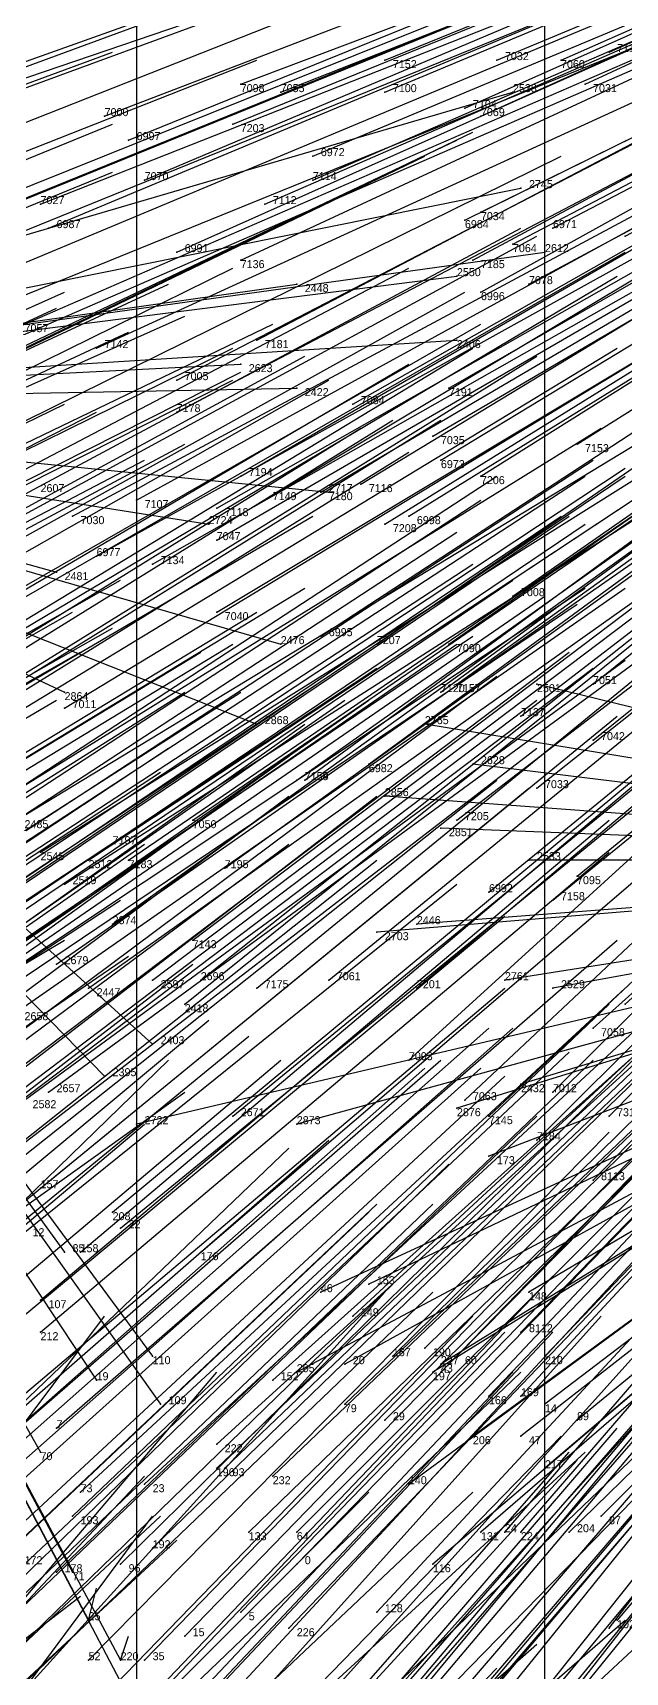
# Model space of a CAD drawing. Extents: x -0.5 to 0.59, y -0.5 to 0.59.
# Drawn here: x -0.319 to -0.245, y -0.3135 to -0.1086 of the extents above; entities that cross this region are included whole.
import ezdxf

# ---------------------------------------------------------------- set-up
doc = ezdxf.new("R2010")
doc.units = 0
for name, color, linetype in [('Clients', 3, 'CONTINUOUS'), ('Facilities', 3, 'CONTINUOUS'), ('Facilities_lines', 3, 'CONTINUOUS'), ('Min_max_boxes', 1, 'CONTINUOUS'), ('Normals', 1, 'CONTINUOUS'), ('Source_points', 5, 'CONTINUOUS'), ('Text', 3, 'CONTINUOUS')]:
    doc.layers.add(name, color=color, linetype=linetype)

msp = doc.modelspace()

# ---------------------------------------------------------------- linework, layer by layer
at = {"layer": 'Clients', "color": 5}
for p in [(-0.259, -0.116, -1.25), (-0.258, -0.128, -1.25), (-0.255, -0.136, -1.25), (-0.266, -0.139, -1.25), (-0.286, -0.14, -1.25), (-0.266, -0.147, -1.25), (-0.293, -0.15, -1.25), (-0.286, -0.153, -1.25), (-0.282, -0.166, -1.25), (-0.297, -0.17, -1.25), (-0.316, -0.176, -1.25), (-0.288, -0.185, -1.25), (-0.256, -0.19, -1.25), (-0.315, -0.191, -1.25), (-0.291, -0.195, -1.25), (-0.27, -0.195, -1.25), (-0.264, -0.2, -1.25), (-0.275, -0.204, -1.25), (-0.268, -0.208, -1.25), (-0.257, -0.212, -1.25), (-0.276, -0.221, -1.25), (-0.271, -0.22, -1.25), (-0.26, -0.227, -1.25), (-0.254, -0.228, -1.25), (-0.304, -0.235, -1.25), (-0.31, -0.239, -1.25), (-0.258, -0.24, -1.25), (-0.266, -0.243, -1.25), (-0.306, -0.245, -1.25), (-0.286, -0.245, -1.25), (-0.262, -0.249, -1.25), (-0.315, -0.261, -1.25), (-0.283, -0.266, -1.25), (-0.277, -0.265, -1.25), (-0.257, -0.266, -1.25), (-0.304, -0.274, -1.25), (-0.286, -0.276, -1.25), (-0.28, -0.275, -1.25), (-0.269, -0.276, -1.25), (-0.268, -0.275, -1.25), (-0.311, -0.277, -1.25), (-0.303, -0.28, -1.25), (-0.255, -0.28, -1.25), (-0.251, -0.282, -1.25), (-0.264, -0.284, -1.25), (-0.258, -0.284, -1.25), (-0.318, -0.286, -1.25), (-0.255, -0.288, -1.25), (-0.272, -0.29, -1.25), (-0.248, -0.294, -1.25), (-0.263, -0.296, -1.25), (-0.252, -0.296, -1.25), (-0.314, -0.301, -1.25), (-0.269, -0.3, -1.25), (-0.312, -0.307, -1.25), (-0.246, -0.307, -1.25), (-0.308, -0.312, -1.25)]:
    msp.add_point(p, dxfattribs=at)
at = {"layer": 'Facilities', "color": 3}
for p in [(-0.275, -0.112, -0.742), (-0.261, -0.112, -0.709), (-0.253, -0.112, -0.693), (-0.247, -0.111, -0.676), (-0.293, -0.115, -0.788), (-0.288, -0.116, -0.777), (-0.275, -0.116, -0.745), (-0.25, -0.115, -0.688), (-0.265, -0.118, -0.724), (-0.31, -0.119, -0.831), (-0.294, -0.12, -0.794), (-0.263, -0.119, -0.722), (-0.307, -0.122, -0.825), (-0.284, -0.124, -0.775), (-0.305, -0.127, -0.826), (-0.284, -0.127, -0.778), (-0.318, -0.13, -0.86), (-0.29, -0.13, -0.794), (-0.263, -0.131, -0.735), (-0.317, -0.133, -0.859), (-0.265, -0.132, -0.741), (-0.254, -0.133, -0.717), (-0.259, -0.135, -0.731), (-0.245, -0.134, -0.699), (-0.301, -0.136, -0.825), (-0.293, -0.137, -0.809), (-0.264, -0.137, -0.743), (-0.263, -0.141, -0.746), (-0.257, -0.14, -0.731), (-0.291, -0.147, -0.815), (-0.311, -0.148, -0.86), (-0.301, -0.152, -0.842), (-0.267, -0.153, -0.771), (-0.279, -0.155, -0.797), (-0.301, -0.156, -0.848), (-0.269, -0.159, -0.781), (-0.251, -0.16, -0.744), (-0.268, -0.162, -0.784), (-0.293, -0.164, -0.838), (-0.278, -0.165, -0.808), (-0.263, -0.164, -0.776), (-0.306, -0.167, -0.871), (-0.296, -0.168, -0.85), (-0.29, -0.167, -0.836), (-0.283, -0.166, -0.819), (-0.314, -0.169, -0.892), (-0.275, -0.17, -0.808), (-0.272, -0.169, -0.8), (-0.296, -0.172, -0.856), (-0.311, -0.174, -0.891), (-0.304, -0.175, -0.877), (-0.259, -0.179, -0.785), (-0.296, -0.181, -0.868), (-0.283, -0.184, -0.843), (-0.276, -0.185, -0.831), (-0.267, -0.185, -0.812), (-0.266, -0.19, -0.818), (-0.249, -0.19, -0.783), (-0.268, -0.191, -0.823), (-0.315, -0.193, -0.923), (-0.258, -0.194, -0.807), (-0.249, -0.197, -0.793), (-0.277, -0.2, -0.855), (-0.286, -0.202, -0.874), (-0.285, -0.202, -0.873), (-0.256, -0.203, -0.816), (-0.299, -0.207, -0.91), (-0.266, -0.207, -0.842), (-0.318, -0.211, -0.955), (-0.309, -0.21, -0.934), (-0.312, -0.212, -0.944), (-0.307, -0.212, -0.933), (-0.295, -0.213, -0.91), (-0.315, -0.215, -0.953), (-0.251, -0.214, -0.826), (-0.262, -0.216, -0.849), (-0.254, -0.217, -0.835), (-0.309, -0.22, -0.948), (-0.299, -0.222, -0.931), (-0.316, -0.225, -0.969), (-0.304, -0.227, -0.949), (-0.298, -0.227, -0.937), (-0.282, -0.227, -0.904), (-0.312, -0.228, -0.966), (-0.291, -0.228, -0.923), (-0.271, -0.228, -0.885), (-0.3, -0.23, -0.947), (-0.245, -0.23, -0.841), (-0.249, -0.233, -0.852), (-0.272, -0.237, -0.902), (-0.317, -0.241, -0.995), (-0.254, -0.241, -0.875), (-0.265, -0.242, -0.896), (-0.294, -0.244, -0.955), (-0.262, -0.244, -0.895), (-0.247, -0.244, -0.867), (-0.256, -0.247, -0.889), (-0.249, -0.252, -0.885), (-0.318, -0.253, -1.016), (-0.309, -0.256, -1.004), (-0.308, -0.258, -1.004), (-0.313, -0.261, -1.019), (-0.298, -0.261, -0.992), (-0.318, -0.267, -1.038), (-0.279, -0.269, -0.968), (-0.318, -0.271, -1.046), (-0.258, -0.271, -0.935), (-0.274, -0.274, -0.968), (-0.27, -0.273, -0.96), (-0.266, -0.274, -0.955), (-0.255, -0.274, -0.937), (-0.268, -0.276, -0.962), (-0.289, -0.277, -1), (-0.28, -0.28, -0.991), (-0.262, -0.279, -0.957), (-0.258, -0.279, -0.95), (-0.275, -0.282, -0.984), (-0.316, -0.283, -1.06), (-0.296, -0.285, -1.028), (-0.296, -0.288, -1.034), (-0.295, -0.288, -1.031), (-0.305, -0.29, -1.052), (-0.289, -0.289, -1.022), (-0.313, -0.291, -1.069), (-0.314, -0.294, -1.075), (-0.292, -0.296, -1.041), (-0.286, -0.296, -1.03), (-0.26, -0.296, -0.985), (-0.258, -0.296, -0.982), (-0.304, -0.298, -1.065), (-0.316, -0.301, -1.09), (-0.308, -0.3, -1.075), (-0.286, -0.3, -1.036), (-0.293, -0.306, -1.06), (-0.276, -0.306, -1.03), (-0.3, -0.309, -1.076), (-0.287, -0.308, -1.053), (-0.247, -0.308, -0.987), (-0.312, -0.312, -1.103), (-0.305, -0.312, -1.09)]:
    msp.add_point(p, dxfattribs=at)
at = {"layer": 'Facilities_lines', "color": 3}
for p, q in [((-0.392, -0.155, -1.25), (-0.259, -0.116, -1.25)), ((-0.392, -0.155, -1.25), (-0.258, -0.128, -1.25)), ((-0.392, -0.155, -1.25), (-0.255, -0.136, -1.25)), ((-0.392, -0.155, -1.25), (-0.266, -0.139, -1.25)), ((-0.392, -0.155, -1.25), (-0.286, -0.14, -1.25)), ((-0.392, -0.155, -1.25), (-0.266, -0.147, -1.25)), ((-0.392, -0.155, -1.25), (-0.293, -0.15, -1.25)), ((-0.392, -0.155, -1.25), (-0.286, -0.153, -1.25)), ((-0.392, -0.155, -1.25), (-0.311, -0.277, -1.25)), ((-0.392, -0.155, -1.25), (-0.312, -0.307, -1.25)), ((-0.392, -0.155, -1.25), (-0.318, -0.286, -1.25)), ((-0.392, -0.155, -1.25), (-0.315, -0.261, -1.25)), ((-0.392, -0.155, -1.25), (-0.303, -0.28, -1.25)), ((-0.392, -0.155, -1.25), (-0.304, -0.274, -1.25)), ((-0.392, -0.155, -1.25), (-0.301, -0.328, -1.25)), ((-0.392, -0.155, -1.25), (-0.308, -0.312, -1.25)), ((-0.392, -0.155, -1.25), (-0.314, -0.301, -1.25)), ((-0.392, -0.155, -1.25), (-0.31, -0.239, -1.25)), ((-0.392, -0.155, -1.25), (-0.304, -0.235, -1.25)), ((-0.392, -0.155, -1.25), (-0.288, -0.185, -1.25)), ((-0.392, -0.155, -1.25), (-0.316, -0.176, -1.25)), ((-0.392, -0.155, -1.25), (-0.282, -0.166, -1.25)), ((-0.392, -0.155, -1.25), (-0.297, -0.17, -1.25)), ((-0.392, -0.155, -1.25), (-0.315, -0.191, -1.25)), ((-0.392, -0.155, -1.25), (-0.291, -0.195, -1.25)), ((-0.166, -0.212, -1.25), (-0.256, -0.19, -1.25)), ((-0.166, -0.212, -1.25), (-0.27, -0.195, -1.25)), ((-0.166, -0.212, -1.25), (-0.264, -0.2, -1.25)), ((-0.166, -0.212, -1.25), (-0.275, -0.204, -1.25)), ((-0.166, -0.212, -1.25), (-0.268, -0.208, -1.25)), ((-0.166, -0.212, -1.25), (-0.306, -0.245, -1.25)), ((-0.166, -0.212, -1.25), (-0.286, -0.335, -1.25)), ((-0.166, -0.212, -1.25), (-0.286, -0.276, -1.25)), ((-0.166, -0.212, -1.25), (-0.286, -0.245, -1.25)), ((-0.166, -0.212, -1.25), (-0.285, -0.326, -1.25)), ((-0.166, -0.212, -1.25), (-0.283, -0.266, -1.25)), ((-0.166, -0.212, -1.25), (-0.28, -0.275, -1.25)), ((-0.166, -0.212, -1.25), (-0.277, -0.265, -1.25)), ((-0.166, -0.212, -1.25), (-0.276, -0.221, -1.25)), ((-0.166, -0.212, -1.25), (-0.272, -0.29, -1.25)), ((-0.166, -0.212, -1.25), (-0.271, -0.22, -1.25)), ((-0.166, -0.212, -1.25), (-0.269, -0.3, -1.25)), ((-0.166, -0.212, -1.25), (-0.269, -0.276, -1.25)), ((-0.166, -0.212, -1.25), (-0.268, -0.275, -1.25)), ((-0.166, -0.212, -1.25), (-0.266, -0.243, -1.25)), ((-0.166, -0.212, -1.25), (-0.264, -0.284, -1.25)), ((-0.166, -0.212, -1.25), (-0.263, -0.296, -1.25)), ((-0.166, -0.212, -1.25), (-0.262, -0.249, -1.25)), ((-0.166, -0.212, -1.25), (-0.26, -0.227, -1.25)), ((-0.166, -0.212, -1.25), (-0.258, -0.284, -1.25)), ((-0.166, -0.212, -1.25), (-0.258, -0.24, -1.25)), ((-0.166, -0.212, -1.25), (-0.257, -0.266, -1.25)), ((-0.166, -0.212, -1.25), (-0.257, -0.212, -1.25)), ((-0.166, -0.212, -1.25), (-0.255, -0.28, -1.25)), ((-0.166, -0.212, -1.25), (-0.255, -0.288, -1.25)), ((-0.166, -0.212, -1.25), (-0.254, -0.228, -1.25)), ((-0.166, -0.212, -1.25), (-0.252, -0.296, -1.25)), ((-0.166, -0.212, -1.25), (-0.251, -0.282, -1.25)), ((-0.166, -0.212, -1.25), (-0.248, -0.294, -1.25)), ((-0.166, -0.212, -1.25), (-0.246, -0.307, -1.25))]:
    msp.add_line(p, q, dxfattribs=at)
at = {"layer": 'Min_max_boxes', "color": 1}
for p, q in [((-0.255, -0.328, -1.25), (-0.255, -0.037, -1.25)), ((-0.255, -0.328, -1.25), (-0.255, -0.037, -1.25)), ((-0.306, -0.07, -1.25), (-0.306, -0.399, -1.25)), ((-0.306, -0.07, -1.25), (-0.306, -0.399, -1.25))]:
    msp.add_line(p, q, dxfattribs=at)
at = {"layer": 'Normals', "color": 1}
for p, q in [((-0.247, -0.111, -0.676), (-0.162, -0.073, -0.714)), ((-0.253, -0.112, -0.693), (-0.169, -0.075, -0.731)), ((-0.275, -0.112, -0.742), (-0.189, -0.077, -0.779)), ((-0.261, -0.112, -0.709), (-0.175, -0.076, -0.746)), ((-0.25, -0.115, -0.688), (-0.166, -0.076, -0.726)), ((-0.275, -0.116, -0.745), (-0.189, -0.08, -0.782)), ((-0.265, -0.118, -0.724), (-0.18, -0.08, -0.761)), ((-0.263, -0.119, -0.722), (-0.179, -0.081, -0.759)), ((-0.293, -0.115, -0.788), (-0.206, -0.082, -0.824)), ((-0.288, -0.116, -0.777), (-0.202, -0.082, -0.813)), ((-0.31, -0.119, -0.831), (-0.224, -0.086, -0.868)), ((-0.294, -0.12, -0.794), (-0.208, -0.085, -0.831)), ((-0.331, -0.118, -0.877), (-0.243, -0.088, -0.915)), ((-0.307, -0.122, -0.825), (-0.221, -0.087, -0.863)), ((-0.284, -0.124, -0.775), (-0.198, -0.088, -0.811)), ((-0.284, -0.127, -0.778), (-0.199, -0.09, -0.815)), ((-0.263, -0.131, -0.735), (-0.18, -0.09, -0.772)), ((-0.254, -0.133, -0.717), (-0.172, -0.09, -0.754)), ((-0.305, -0.127, -0.826), (-0.22, -0.091, -0.864)), ((-0.265, -0.132, -0.741), (-0.182, -0.091, -0.778)), ((-0.259, -0.135, -0.731), (-0.177, -0.092, -0.768)), ((-0.245, -0.134, -0.699), (-0.163, -0.091, -0.737)), ((-0.29, -0.13, -0.794), (-0.205, -0.093, -0.831)), ((-0.264, -0.137, -0.743), (-0.182, -0.093, -0.78)), ((-0.318, -0.13, -0.86), (-0.232, -0.096, -0.897)), ((-0.263, -0.141, -0.746), (-0.182, -0.096, -0.783)), ((-0.257, -0.14, -0.731), (-0.175, -0.096, -0.769)), ((-0.317, -0.133, -0.859), (-0.231, -0.097, -0.896)), ((-0.301, -0.136, -0.825), (-0.216, -0.098, -0.862)), ((-0.293, -0.137, -0.809), (-0.209, -0.098, -0.847)), ((-0.335, -0.134, -0.901), (-0.248, -0.099, -0.938)), ((-0.339, -0.137, -0.914), (-0.253, -0.102, -0.951)), ((-0.329, -0.137, -0.891), (-0.243, -0.102, -0.928)), ((-0.384, -0.135, -1.018), (-0.297, -0.104, -1.056)), ((-0.373, -0.135, -0.992), (-0.286, -0.103, -1.03)), ((-0.324, -0.139, -0.88), (-0.238, -0.103, -0.917)), ((-0.291, -0.147, -0.815), (-0.209, -0.104, -0.853)), ((-0.371, -0.14, -0.992), (-0.285, -0.106, -1.029)), ((-0.346, -0.14, -0.933), (-0.26, -0.105, -0.97)), ((-0.391, -0.139, -1.037), (-0.304, -0.107, -1.075)), ((-0.324, -0.143, -0.886), (-0.238, -0.108, -0.923)), ((-0.32, -0.145, -0.879), (-0.235, -0.108, -0.916)), ((-0.267, -0.153, -0.771), (-0.187, -0.107, -0.808)), ((-0.311, -0.148, -0.86), (-0.226, -0.109, -0.897)), ((-0.301, -0.152, -0.842), (-0.218, -0.109, -0.879)), ((-0.279, -0.155, -0.797), (-0.198, -0.109, -0.835)), ((-0.396, -0.143, -1.053), (-0.309, -0.111, -1.09)), ((-0.377, -0.146, -1.01), (-0.291, -0.112, -1.048)), ((-0.324, -0.148, -0.89), (-0.239, -0.111, -0.927)), ((-0.269, -0.159, -0.781), (-0.189, -0.112, -0.819)), ((-0.251, -0.16, -0.744), (-0.173, -0.111, -0.782)), ((-0.301, -0.156, -0.848), (-0.219, -0.113, -0.885)), ((-0.268, -0.162, -0.784), (-0.189, -0.114, -0.822)), ((-0.263, -0.164, -0.776), (-0.185, -0.115, -0.814)), ((-0.259, -0.116, -1.25), (-0.259, -0.116, -1.15)), ((-0.293, -0.164, -0.838), (-0.212, -0.117, -0.875)), ((-0.278, -0.165, -0.808), (-0.199, -0.117, -0.846)), ((-0.395, -0.155, -1.06), (-0.309, -0.12, -1.098)), ((-0.29, -0.167, -0.836), (-0.21, -0.119, -0.873)), ((-0.283, -0.166, -0.819), (-0.203, -0.119, -0.857)), ((-0.272, -0.169, -0.8), (-0.193, -0.12, -0.838)), ((-0.35, -0.162, -0.963), (-0.266, -0.122, -1.001)), ((-0.347, -0.161, -0.957), (-0.264, -0.121, -0.995)), ((-0.306, -0.167, -0.871), (-0.224, -0.122, -0.908)), ((-0.296, -0.168, -0.85), (-0.215, -0.122, -0.887)), ((-0.275, -0.17, -0.808), (-0.196, -0.121, -0.846)), ((-0.353, -0.164, -0.974), (-0.27, -0.124, -1.012)), ((-0.336, -0.165, -0.935), (-0.253, -0.124, -0.972)), ((-0.395, -0.161, -1.066), (-0.309, -0.126, -1.104)), ((-0.314, -0.169, -0.892), (-0.232, -0.125, -0.929)), ((-0.296, -0.172, -0.856), (-0.215, -0.125, -0.892)), ((-0.259, -0.179, -0.785), (-0.183, -0.126, -0.823)), ((-0.311, -0.174, -0.891), (-0.23, -0.129, -0.928)), ((-0.304, -0.175, -0.877), (-0.223, -0.129, -0.914)), ((-0.258, -0.128, -1.25), (-0.258, -0.128, -1.15)), ((-0.34, -0.177, -0.958), (-0.258, -0.133, -0.995)), ((-0.296, -0.181, -0.868), (-0.216, -0.133, -0.904)), ((-0.283, -0.184, -0.843), (-0.205, -0.133, -0.88)), ((-0.276, -0.185, -0.831), (-0.199, -0.132, -0.867)), ((-0.267, -0.185, -0.812), (-0.191, -0.132, -0.849)), ((-0.249, -0.19, -0.783), (-0.177, -0.132, -0.821)), ((-0.337, -0.178, -0.954), (-0.256, -0.134, -0.991)), ((-0.325, -0.182, -0.932), (-0.245, -0.136, -0.97)), ((-0.268, -0.191, -0.823), (-0.193, -0.136, -0.859)), ((-0.266, -0.19, -0.818), (-0.191, -0.136, -0.855)), ((-0.258, -0.194, -0.807), (-0.184, -0.137, -0.843)), ((-0.255, -0.136, -1.25), (-0.255, -0.136, -1.15)), ((-0.377, -0.179, -1.043), (-0.294, -0.138, -1.081)), ((-0.354, -0.181, -0.994), (-0.272, -0.138, -1.032)), ((-0.325, -0.186, -0.936), (-0.246, -0.139, -0.974)), ((-0.266, -0.139, -1.25), (-0.266, -0.139, -1.15)), ((-0.249, -0.197, -0.793), (-0.177, -0.139, -0.831)), ((-0.4, -0.179, -1.095), (-0.315, -0.141, -1.132)), ((-0.386, -0.179, -1.063), (-0.302, -0.14, -1.101)), ((-0.346, -0.186, -0.982), (-0.265, -0.141, -1.019)), ((-0.286, -0.14, -1.25), (-0.286, -0.14, -1.15)), ((-0.4, -0.182, -1.099), (-0.316, -0.143, -1.137)), ((-0.385, -0.182, -1.064), (-0.3, -0.144, -1.102)), ((-0.372, -0.185, -1.038), (-0.289, -0.145, -1.076)), ((-0.343, -0.191, -0.983), (-0.263, -0.145, -1.02)), ((-0.315, -0.193, -0.923), (-0.236, -0.145, -0.961)), ((-0.277, -0.2, -0.855), (-0.202, -0.145, -0.891)), ((-0.256, -0.203, -0.816), (-0.183, -0.145, -0.852)), ((-0.391, -0.185, -1.081), (-0.307, -0.146, -1.119)), ((-0.285, -0.202, -0.873), (-0.21, -0.147, -0.91)), ((-0.266, -0.147, -1.25), (-0.266, -0.147, -1.15)), ((-0.377, -0.189, -1.055), (-0.294, -0.148, -1.092)), ((-0.366, -0.193, -1.035), (-0.285, -0.149, -1.073)), ((-0.343, -0.196, -0.988), (-0.264, -0.148, -1.025)), ((-0.335, -0.198, -0.972), (-0.256, -0.149, -1.01)), ((-0.325, -0.196, -0.949), (-0.246, -0.148, -0.987)), ((-0.286, -0.202, -0.874), (-0.21, -0.148, -0.912)), ((-0.376, -0.193, -1.055), (-0.293, -0.151, -1.093)), ((-0.352, -0.197, -1.009), (-0.272, -0.15, -1.046)), ((-0.293, -0.15, -1.25), (-0.293, -0.15, -1.15)), ((-0.266, -0.207, -0.842), (-0.192, -0.15, -0.878)), ((-0.377, -0.194, -1.06), (-0.294, -0.152, -1.097)), ((-0.363, -0.198, -1.033), (-0.282, -0.152, -1.07)), ((-0.286, -0.153, -1.25), (-0.286, -0.153, -1.15)), ((-0.399, -0.196, -1.11), (-0.315, -0.155, -1.147)), ((-0.299, -0.207, -0.91), (-0.223, -0.155, -0.949)), ((-0.251, -0.214, -0.826), (-0.179, -0.155, -0.862)), ((-0.393, -0.198, -1.101), (-0.311, -0.156, -1.138)), ((-0.353, -0.206, -1.022), (-0.274, -0.157, -1.058)), ((-0.347, -0.206, -1.01), (-0.268, -0.157, -1.047)), ((-0.262, -0.216, -0.849), (-0.19, -0.157, -0.885)), ((-0.357, -0.207, -1.031), (-0.278, -0.158, -1.068)), ((-0.327, -0.207, -0.967), (-0.248, -0.158, -1.005)), ((-0.321, -0.207, -0.955), (-0.242, -0.159, -0.993)), ((-0.309, -0.21, -0.934), (-0.232, -0.159, -0.972)), ((-0.295, -0.213, -0.91), (-0.22, -0.159, -0.948)), ((-0.254, -0.217, -0.835), (-0.182, -0.158, -0.872)), ((-0.382, -0.204, -1.083), (-0.3, -0.16, -1.12)), ((-0.351, -0.21, -1.023), (-0.272, -0.161, -1.06)), ((-0.312, -0.212, -0.944), (-0.235, -0.161, -0.981)), ((-0.307, -0.212, -0.933), (-0.231, -0.16, -0.971)), ((-0.387, -0.205, -1.095), (-0.305, -0.162, -1.133)), ((-0.327, -0.213, -0.975), (-0.249, -0.162, -1.012)), ((-0.322, -0.214, -0.967), (-0.245, -0.163, -1.004)), ((-0.318, -0.211, -0.955), (-0.24, -0.162, -0.993)), ((-0.339, -0.215, -1.004), (-0.261, -0.164, -1.04)), ((-0.328, -0.215, -0.98), (-0.25, -0.164, -1.017)), ((-0.322, -0.216, -0.969), (-0.245, -0.164, -1.006)), ((-0.315, -0.215, -0.953), (-0.237, -0.165, -0.99)), ((-0.341, -0.218, -1.012), (-0.263, -0.167, -1.049)), ((-0.309, -0.22, -0.948), (-0.234, -0.166, -0.986)), ((-0.299, -0.222, -0.931), (-0.225, -0.166, -0.969)), ((-0.282, -0.166, -1.25), (-0.282, -0.166, -1.15)), ((-0.282, -0.227, -0.904), (-0.21, -0.168, -0.941)), ((-0.271, -0.228, -0.885), (-0.2, -0.168, -0.922)), ((-0.245, -0.23, -0.841), (-0.177, -0.168, -0.878)), ((-0.364, -0.216, -1.058), (-0.284, -0.169, -1.095)), ((-0.33, -0.221, -0.994), (-0.253, -0.169, -1.031)), ((-0.329, -0.221, -0.991), (-0.252, -0.169, -1.028)), ((-0.327, -0.222, -0.988), (-0.25, -0.17, -1.025)), ((-0.298, -0.227, -0.937), (-0.225, -0.169, -0.973)), ((-0.297, -0.17, -1.25), (-0.297, -0.17, -1.15)), ((-0.291, -0.228, -0.923), (-0.219, -0.169, -0.961)), ((-0.344, -0.222, -1.023), (-0.266, -0.171, -1.059)), ((-0.316, -0.225, -0.969), (-0.24, -0.172, -1.006)), ((-0.304, -0.227, -0.949), (-0.23, -0.171, -0.986)), ((-0.3, -0.23, -0.947), (-0.228, -0.172, -0.984)), ((-0.249, -0.233, -0.852), (-0.18, -0.171, -0.889)), ((-0.312, -0.228, -0.966), (-0.236, -0.174, -1.004)), ((-0.272, -0.237, -0.902), (-0.203, -0.174, -0.938)), ((-0.342, -0.226, -1.025), (-0.264, -0.175, -1.062)), ((-0.316, -0.176, -1.25), (-0.316, -0.176, -1.15)), ((-0.254, -0.241, -0.875), (-0.188, -0.175, -0.911)), ((-0.389, -0.223, -1.121), (-0.308, -0.177, -1.158)), ((-0.364, -0.226, -1.072), (-0.285, -0.178, -1.108)), ((-0.336, -0.229, -1.016), (-0.259, -0.177, -1.053)), ((-0.328, -0.23, -1.001), (-0.25, -0.178, -1.038)), ((-0.321, -0.231, -0.989), (-0.245, -0.178, -1.025)), ((-0.265, -0.242, -0.896), (-0.197, -0.178, -0.933)), ((-0.247, -0.244, -0.867), (-0.181, -0.177, -0.903)), ((-0.332, -0.232, -1.013), (-0.255, -0.179, -1.049)), ((-0.328, -0.232, -1.004), (-0.251, -0.18, -1.041)), ((-0.262, -0.244, -0.895), (-0.194, -0.18, -0.932)), ((-0.395, -0.227, -1.138), (-0.314, -0.181, -1.176)), ((-0.37, -0.229, -1.088), (-0.291, -0.181, -1.126)), ((-0.256, -0.247, -0.889), (-0.19, -0.181, -0.925)), ((-0.39, -0.229, -1.131), (-0.309, -0.183, -1.168)), ((-0.341, -0.236, -1.037), (-0.264, -0.184, -1.074)), ((-0.394, -0.232, -1.143), (-0.313, -0.186, -1.18)), ((-0.377, -0.234, -1.111), (-0.298, -0.186, -1.148)), ((-0.373, -0.233, -1.1), (-0.294, -0.185, -1.137)), ((-0.343, -0.238, -1.043), (-0.266, -0.185, -1.08)), ((-0.326, -0.242, -1.016), (-0.252, -0.186, -1.052)), ((-0.317, -0.241, -0.995), (-0.242, -0.186, -1.032)), ((-0.294, -0.244, -0.955), (-0.222, -0.185, -0.992)), ((-0.288, -0.185, -1.25), (-0.288, -0.185, -1.15)), ((-0.249, -0.252, -0.885), (-0.184, -0.185, -0.922)), ((-0.353, -0.239, -1.067), (-0.276, -0.188, -1.104)), ((-0.323, -0.244, -1.012), (-0.249, -0.188, -1.049)), ((-0.32, -0.242, -1.002), (-0.245, -0.187, -1.04)), ((-0.359, -0.24, -1.08), (-0.282, -0.189, -1.118)), ((-0.336, -0.245, -1.039), (-0.261, -0.189, -1.076)), ((-0.256, -0.19, -1.25), (-0.256, -0.19, -1.15)), ((-0.396, -0.239, -1.156), (-0.316, -0.192, -1.193)), ((-0.379, -0.241, -1.123), (-0.3, -0.191, -1.16)), ((-0.371, -0.241, -1.106), (-0.293, -0.191, -1.143)), ((-0.356, -0.245, -1.08), (-0.28, -0.192, -1.117)), ((-0.353, -0.245, -1.074), (-0.277, -0.192, -1.111)), ((-0.33, -0.248, -1.032), (-0.256, -0.192, -1.069)), ((-0.315, -0.191, -1.25), (-0.315, -0.191, -1.15)), ((-0.318, -0.253, -1.016), (-0.246, -0.194, -1.053)), ((-0.361, -0.249, -1.096), (-0.285, -0.195, -1.133)), ((-0.291, -0.195, -1.25), (-0.291, -0.195, -1.15)), ((-0.27, -0.195, -1.25), (-0.27, -0.195, -1.15)), ((-0.379, -0.249, -1.134), (-0.302, -0.198, -1.171)), ((-0.33, -0.255, -1.042), (-0.256, -0.198, -1.079)), ((-0.309, -0.256, -1.004), (-0.238, -0.197, -1.042)), ((-0.362, -0.253, -1.105), (-0.287, -0.199, -1.142)), ((-0.308, -0.258, -1.004), (-0.236, -0.199, -1.041)), ((-0.264, -0.2, -1.25), (-0.264, -0.2, -1.15)), ((-0.381, -0.252, -1.142), (-0.303, -0.201, -1.179)), ((-0.334, -0.26, -1.058), (-0.261, -0.202, -1.095)), ((-0.313, -0.261, -1.019), (-0.242, -0.201, -1.057)), ((-0.298, -0.261, -0.992), (-0.228, -0.201, -1.03)), ((-0.361, -0.259, -1.111), (-0.287, -0.204, -1.148)), ((-0.35, -0.261, -1.09), (-0.276, -0.204, -1.126)), ((-0.329, -0.262, -1.052), (-0.257, -0.203, -1.089)), ((-0.275, -0.204, -1.25), (-0.275, -0.204, -1.15)), ((-0.258, -0.271, -0.935), (-0.193, -0.204, -0.972)), ((-0.279, -0.269, -0.968), (-0.211, -0.206, -1.006)), ((-0.318, -0.267, -1.038), (-0.247, -0.207, -1.075)), ((-0.274, -0.274, -0.968), (-0.208, -0.209, -1.006)), ((-0.27, -0.273, -0.96), (-0.204, -0.208, -0.997)), ((-0.268, -0.208, -1.25), (-0.268, -0.208, -1.15)), ((-0.266, -0.274, -0.955), (-0.201, -0.208, -0.992)), ((-0.255, -0.274, -0.937), (-0.191, -0.207, -0.974)), ((-0.381, -0.263, -1.159), (-0.305, -0.21, -1.195)), ((-0.361, -0.265, -1.12), (-0.287, -0.21, -1.158)), ((-0.318, -0.271, -1.046), (-0.247, -0.211, -1.083)), ((-0.268, -0.276, -0.962), (-0.203, -0.21, -0.999)), ((-0.258, -0.279, -0.95), (-0.195, -0.211, -0.987)), ((-0.349, -0.27, -1.102), (-0.276, -0.212, -1.139)), ((-0.262, -0.279, -0.957), (-0.198, -0.212, -0.994)), ((-0.257, -0.212, -1.25), (-0.257, -0.212, -1.15)), ((-0.338, -0.273, -1.087), (-0.266, -0.215, -1.124)), ((-0.289, -0.277, -1), (-0.22, -0.215, -1.038)), ((-0.389, -0.27, -1.185), (-0.308, -0.217, -1.206)), ((-0.28, -0.28, -0.991), (-0.213, -0.216, -1.028)), ((-0.275, -0.282, -0.984), (-0.209, -0.217, -1.021)), ((-0.331, -0.278, -1.081), (-0.26, -0.219, -1.118)), ((-0.276, -0.221, -1.25), (-0.276, -0.221, -1.15)), ((-0.271, -0.22, -1.25), (-0.271, -0.22, -1.15)), ((-0.401, -0.273, -1.213), (-0.315, -0.222, -1.218)), ((-0.316, -0.283, -1.06), (-0.246, -0.222, -1.098)), ((-0.296, -0.285, -1.028), (-0.228, -0.223, -1.066)), ((-0.389, -0.28, -1.199), (-0.307, -0.224, -1.209)), ((-0.373, -0.282, -1.168), (-0.299, -0.225, -1.205)), ((-0.296, -0.288, -1.034), (-0.229, -0.224, -1.071)), ((-0.295, -0.288, -1.031), (-0.228, -0.224, -1.068)), ((-0.289, -0.289, -1.022), (-0.222, -0.225, -1.059)), ((-0.26, -0.296, -0.985), (-0.199, -0.225, -1.021)), ((-0.258, -0.296, -0.982), (-0.197, -0.225, -1.018)), ((-0.305, -0.29, -1.052), (-0.237, -0.227, -1.089)), ((-0.26, -0.227, -1.25), (-0.26, -0.227, -1.15)), ((-0.331, -0.288, -1.096), (-0.26, -0.228, -1.133)), ((-0.313, -0.291, -1.069), (-0.245, -0.228, -1.106)), ((-0.254, -0.228, -1.25), (-0.254, -0.228, -1.15)), ((-0.314, -0.294, -1.075), (-0.247, -0.23, -1.112)), ((-0.286, -0.296, -1.03), (-0.221, -0.231, -1.068)), ((-0.37, -0.293, -1.18), (-0.297, -0.232, -1.21)), ((-0.332, -0.295, -1.11), (-0.262, -0.233, -1.147)), ((-0.328, -0.294, -1.102), (-0.259, -0.233, -1.139)), ((-0.292, -0.296, -1.041), (-0.226, -0.232, -1.078)), ((-0.286, -0.3, -1.036), (-0.221, -0.233, -1.073)), ((-0.364, -0.293, -1.17), (-0.292, -0.234, -1.206)), ((-0.308, -0.3, -1.075), (-0.242, -0.235, -1.112)), ((-0.304, -0.298, -1.065), (-0.238, -0.234, -1.102)), ((-0.304, -0.235, -1.25), (-0.304, -0.235, -1.15)), ((-0.247, -0.308, -0.987), (-0.19, -0.234, -1.023)), ((-0.374, -0.307, -1.21), (-0.302, -0.237, -1.21)), ((-0.359, -0.297, -1.164), (-0.288, -0.237, -1.201)), ((-0.338, -0.298, -1.127), (-0.268, -0.237, -1.164)), ((-0.32, -0.3, -1.096), (-0.252, -0.236, -1.133)), ((-0.316, -0.301, -1.09), (-0.249, -0.237, -1.127)), ((-0.339, -0.299, -1.131), (-0.27, -0.238, -1.168)), ((-0.332, -0.3, -1.119), (-0.263, -0.238, -1.156)), ((-0.329, -0.303, -1.117), (-0.26, -0.239, -1.154)), ((-0.31, -0.239, -1.25), (-0.31, -0.239, -1.15)), ((-0.276, -0.306, -1.03), (-0.213, -0.238, -1.067)), ((-0.381, -0.299, -1.211), (-0.3, -0.241, -1.216)), ((-0.293, -0.306, -1.06), (-0.229, -0.24, -1.097)), ((-0.287, -0.308, -1.053), (-0.223, -0.241, -1.09)), ((-0.258, -0.24, -1.25), (-0.258, -0.24, -1.15)), ((-0.3, -0.309, -1.076), (-0.235, -0.242, -1.113)), ((-0.266, -0.243, -1.25), (-0.266, -0.243, -1.15)), ((-0.381, -0.309, -1.227), (-0.305, -0.245, -1.217)), ((-0.323, -0.308, -1.116), (-0.256, -0.244, -1.153)), ((-0.306, -0.245, -1.25), (-0.306, -0.245, -1.15)), ((-0.305, -0.312, -1.09), (-0.24, -0.245, -1.127)), ((-0.286, -0.245, -1.25), (-0.286, -0.245, -1.15)), ((-0.354, -0.31, -1.175), (-0.282, -0.247, -1.206)), ((-0.312, -0.312, -1.103), (-0.247, -0.246, -1.14)), ((-0.358, -0.316, -1.194), (-0.287, -0.248, -1.213)), ((-0.299, -0.317, -1.089), (-0.235, -0.249, -1.126)), ((-0.266, -0.32, -1.041), (-0.206, -0.249, -1.078)), ((-0.262, -0.249, -1.25), (-0.262, -0.249, -1.15)), ((-0.334, -0.315, -1.148), (-0.267, -0.25, -1.185)), ((-0.277, -0.325, -1.067), (-0.217, -0.254, -1.105)), ((-0.349, -0.324, -1.19), (-0.277, -0.256, -1.208)), ((-0.347, -0.322, -1.184), (-0.276, -0.255, -1.203)), ((-0.336, -0.319, -1.157), (-0.269, -0.255, -1.195)), ((-0.271, -0.327, -1.06), (-0.211, -0.256, -1.098)), ((-0.305, -0.328, -1.119), (-0.242, -0.26, -1.157)), ((-0.315, -0.261, -1.25), (-0.315, -0.261, -1.15)), ((-0.276, -0.331, -1.078), (-0.216, -0.261, -1.116)), ((-0.318, -0.331, -1.147), (-0.254, -0.264, -1.184)), ((-0.318, -0.331, -1.147), (-0.254, -0.264, -1.184)), ((-0.296, -0.332, -1.112), (-0.234, -0.263, -1.149)), ((-0.288, -0.333, -1.1), (-0.227, -0.263, -1.138)), ((-0.269, -0.334, -1.073), (-0.21, -0.263, -1.11)), ((-0.345, -0.334, -1.2), (-0.274, -0.265, -1.217)), ((-0.342, -0.34, -1.205), (-0.275, -0.266, -1.217)), ((-0.339, -0.333, -1.189), (-0.269, -0.266, -1.209)), ((-0.283, -0.266, -1.25), (-0.283, -0.266, -1.15)), ((-0.277, -0.265, -1.25), (-0.277, -0.265, -1.15)), ((-0.257, -0.266, -1.25), (-0.257, -0.266, -1.15)), ((-0.271, -0.339, -1.083), (-0.212, -0.267, -1.121)), ((-0.364, -0.341, -1.246), (-0.31, -0.269, -1.201)), ((-0.329, -0.336, -1.176), (-0.264, -0.269, -1.213)), ((-0.31, -0.338, -1.147), (-0.248, -0.269, -1.185)), ((-0.324, -0.338, -1.17), (-0.26, -0.271, -1.208)), ((-0.317, -0.338, -1.16), (-0.254, -0.271, -1.197)), ((-0.294, -0.342, -1.127), (-0.233, -0.272, -1.164)), ((-0.304, -0.274, -1.25), (-0.304, -0.274, -1.15)), ((-0.286, -0.344, -1.118), (-0.226, -0.274, -1.156)), ((-0.358, -0.349, -1.25), (-0.296, -0.276, -1.222)), ((-0.329, -0.344, -1.191), (-0.258, -0.276, -1.208)), ((-0.325, -0.346, -1.186), (-0.259, -0.276, -1.215)), ((-0.299, -0.344, -1.139), (-0.237, -0.275, -1.177)), ((-0.286, -0.276, -1.25), (-0.286, -0.276, -1.15)), ((-0.28, -0.275, -1.25), (-0.28, -0.275, -1.15)), ((-0.269, -0.276, -1.25), (-0.269, -0.276, -1.15)), ((-0.268, -0.275, -1.25), (-0.268, -0.275, -1.15)), ((-0.311, -0.277, -1.25), (-0.311, -0.277, -1.15)), ((-0.292, -0.347, -1.135), (-0.232, -0.277, -1.172)), ((-0.303, -0.28, -1.25), (-0.303, -0.28, -1.15)), ((-0.288, -0.351, -1.136), (-0.23, -0.279, -1.174)), ((-0.255, -0.28, -1.25), (-0.255, -0.28, -1.15)), ((-0.251, -0.282, -1.25), (-0.251, -0.282, -1.15)), ((-0.321, -0.354, -1.194), (-0.253, -0.284, -1.217)), ((-0.306, -0.353, -1.169), (-0.246, -0.283, -1.206)), ((-0.304, -0.354, -1.167), (-0.244, -0.283, -1.204)), ((-0.303, -0.355, -1.168), (-0.244, -0.284, -1.205)), ((-0.287, -0.356, -1.144), (-0.229, -0.283, -1.181)), ((-0.264, -0.284, -1.25), (-0.264, -0.284, -1.15)), ((-0.258, -0.284, -1.25), (-0.258, -0.284, -1.15)), ((-0.323, -0.353, -1.198), (-0.25, -0.286, -1.208)), ((-0.318, -0.286, -1.25), (-0.318, -0.286, -1.15)), ((-0.315, -0.358, -1.192), (-0.252, -0.286, -1.222)), ((-0.316, -0.358, -1.194), (-0.251, -0.287, -1.221)), ((-0.255, -0.288, -1.25), (-0.255, -0.288, -1.15)), ((-0.336, -0.322, -1.25), (-0.305, -0.289, -1.161)), ((-0.272, -0.29, -1.25), (-0.272, -0.29, -1.15)), ((-0.344, -0.358, -1.243), (-0.277, -0.291, -1.213)), ((-0.336, -0.359, -1.23), (-0.264, -0.291, -1.216)), ((-0.289, -0.364, -1.163), (-0.232, -0.291, -1.2)), ((-0.332, -0.321, -1.25), (-0.303, -0.294, -1.158)), ((-0.327, -0.325, -1.25), (-0.304, -0.294, -1.158)), ((-0.248, -0.294, -1.25), (-0.248, -0.294, -1.15)), ((-0.329, -0.323, -1.25), (-0.301, -0.297, -1.157)), ((-0.263, -0.296, -1.25), (-0.263, -0.296, -1.15)), ((-0.252, -0.296, -1.25), (-0.252, -0.296, -1.15)), ((-0.296, -0.372, -1.189), (-0.237, -0.299, -1.223)), ((-0.314, -0.301, -1.25), (-0.314, -0.301, -1.15)), ((-0.269, -0.3, -1.25), (-0.269, -0.3, -1.15)), ((-0.312, -0.307, -1.25), (-0.311, -0.303, -1.15)), ((-0.326, -0.314, -1.25), (-0.313, -0.304, -1.151)), ((-0.32, -0.372, -1.226), (-0.245, -0.307, -1.208)), ((-0.312, -0.374, -1.218), (-0.239, -0.306, -1.215)), ((-0.246, -0.307, -1.25), (-0.246, -0.307, -1.15)), ((-0.308, -0.312, -1.25), (-0.307, -0.309, -1.15)), ((-0.312, -0.359, -1.25), (-0.256, -0.31, -1.183)), ((-0.305, -0.358, -1.25), (-0.261, -0.313, -1.172))]:
    msp.add_line(p, q, dxfattribs=at)
at = {"layer": 'Source_points', "color": 5}
for p in [(-0.275, -0.112, -0.742), (-0.261, -0.112, -0.709), (-0.253, -0.112, -0.693), (-0.247, -0.111, -0.676), (-0.293, -0.115, -0.788), (-0.288, -0.116, -0.777), (-0.275, -0.116, -0.745), (-0.259, -0.116, -1.25), (-0.25, -0.115, -0.688), (-0.265, -0.118, -0.724), (-0.31, -0.119, -0.831), (-0.294, -0.12, -0.794), (-0.263, -0.119, -0.722), (-0.307, -0.122, -0.825), (-0.284, -0.124, -0.775), (-0.305, -0.127, -0.826), (-0.284, -0.127, -0.778), (-0.258, -0.128, -1.25), (-0.318, -0.13, -0.86), (-0.29, -0.13, -0.794), (-0.263, -0.131, -0.735), (-0.317, -0.133, -0.859), (-0.265, -0.132, -0.741), (-0.254, -0.133, -0.717), (-0.259, -0.135, -0.731), (-0.245, -0.134, -0.699), (-0.301, -0.136, -0.825), (-0.293, -0.137, -0.809), (-0.264, -0.137, -0.743), (-0.255, -0.136, -1.25), (-0.266, -0.139, -1.25), (-0.286, -0.14, -1.25), (-0.263, -0.141, -0.746), (-0.257, -0.14, -0.731), (-0.291, -0.147, -0.815), (-0.266, -0.147, -1.25), (-0.311, -0.148, -0.86), (-0.293, -0.15, -1.25), (-0.301, -0.152, -0.842), (-0.286, -0.153, -1.25), (-0.267, -0.153, -0.771), (-0.279, -0.155, -0.797), (-0.301, -0.156, -0.848), (-0.269, -0.159, -0.781), (-0.251, -0.16, -0.744), (-0.268, -0.162, -0.784), (-0.293, -0.164, -0.838), (-0.278, -0.165, -0.808), (-0.263, -0.164, -0.776), (-0.306, -0.167, -0.871), (-0.296, -0.168, -0.85), (-0.29, -0.167, -0.836), (-0.283, -0.166, -0.819), (-0.282, -0.166, -1.25), (-0.314, -0.169, -0.892), (-0.297, -0.17, -1.25), (-0.275, -0.17, -0.808), (-0.272, -0.169, -0.8), (-0.296, -0.172, -0.856), (-0.311, -0.174, -0.891), (-0.316, -0.176, -1.25), (-0.304, -0.175, -0.877), (-0.259, -0.179, -0.785), (-0.296, -0.181, -0.868), (-0.283, -0.184, -0.843), (-0.288, -0.185, -1.25), (-0.276, -0.185, -0.831), (-0.267, -0.185, -0.812), (-0.266, -0.19, -0.818), (-0.256, -0.19, -1.25), (-0.249, -0.19, -0.783), (-0.315, -0.191, -1.25), (-0.268, -0.191, -0.823), (-0.315, -0.193, -0.923), (-0.258, -0.194, -0.807), (-0.291, -0.195, -1.25), (-0.27, -0.195, -1.25), (-0.249, -0.197, -0.793), (-0.277, -0.2, -0.855), (-0.264, -0.2, -1.25), (-0.286, -0.202, -0.874), (-0.285, -0.202, -0.873), (-0.275, -0.204, -1.25), (-0.256, -0.203, -0.816), (-0.299, -0.207, -0.91), (-0.268, -0.208, -1.25), (-0.266, -0.207, -0.842), (-0.318, -0.211, -0.955), (-0.309, -0.21, -0.934), (-0.312, -0.212, -0.944), (-0.307, -0.212, -0.933), (-0.295, -0.213, -0.91), (-0.257, -0.212, -1.25), (-0.315, -0.215, -0.953), (-0.251, -0.214, -0.826), (-0.262, -0.216, -0.849), (-0.254, -0.217, -0.835), (-0.309, -0.22, -0.948), (-0.276, -0.221, -1.25), (-0.271, -0.22, -1.25), (-0.299, -0.222, -0.931), (-0.316, -0.225, -0.969), (-0.304, -0.227, -0.949), (-0.298, -0.227, -0.937), (-0.282, -0.227, -0.904), (-0.26, -0.227, -1.25), (-0.312, -0.228, -0.966), (-0.291, -0.228, -0.923), (-0.271, -0.228, -0.885), (-0.254, -0.228, -1.25), (-0.3, -0.23, -0.947), (-0.245, -0.23, -0.841), (-0.249, -0.233, -0.852), (-0.304, -0.235, -1.25), (-0.272, -0.237, -0.902), (-0.31, -0.239, -1.25), (-0.317, -0.241, -0.995), (-0.258, -0.24, -1.25), (-0.254, -0.241, -0.875), (-0.266, -0.243, -1.25), (-0.265, -0.242, -0.896), (-0.306, -0.245, -1.25), (-0.294, -0.244, -0.955), (-0.286, -0.245, -1.25), (-0.262, -0.244, -0.895), (-0.247, -0.244, -0.867), (-0.256, -0.247, -0.889), (-0.262, -0.249, -1.25), (-0.249, -0.252, -0.885), (-0.318, -0.253, -1.016), (-0.309, -0.256, -1.004), (-0.308, -0.258, -1.004), (-0.315, -0.261, -1.25), (-0.313, -0.261, -1.019), (-0.298, -0.261, -0.992), (-0.283, -0.266, -1.25), (-0.277, -0.265, -1.25), (-0.257, -0.266, -1.25), (-0.318, -0.267, -1.038), (-0.279, -0.269, -0.968), (-0.318, -0.271, -1.046), (-0.258, -0.271, -0.935), (-0.304, -0.274, -1.25), (-0.274, -0.274, -0.968), (-0.27, -0.273, -0.96), (-0.266, -0.274, -0.955), (-0.255, -0.274, -0.937), (-0.286, -0.276, -1.25), (-0.28, -0.275, -1.25), (-0.269, -0.276, -1.25), (-0.268, -0.275, -1.25), (-0.268, -0.276, -0.962), (-0.311, -0.277, -1.25), (-0.289, -0.277, -1), (-0.303, -0.28, -1.25), (-0.28, -0.28, -0.991), (-0.262, -0.279, -0.957), (-0.258, -0.279, -0.95), (-0.255, -0.28, -1.25), (-0.275, -0.282, -0.984), (-0.251, -0.282, -1.25), (-0.316, -0.283, -1.06), (-0.264, -0.284, -1.25), (-0.258, -0.284, -1.25), (-0.318, -0.286, -1.25), (-0.296, -0.285, -1.028), (-0.296, -0.288, -1.034), (-0.295, -0.288, -1.031), (-0.255, -0.288, -1.25), (-0.305, -0.29, -1.052), (-0.289, -0.289, -1.022), (-0.272, -0.29, -1.25), (-0.313, -0.291, -1.069), (-0.314, -0.294, -1.075), (-0.248, -0.294, -1.25), (-0.292, -0.296, -1.041), (-0.286, -0.296, -1.03), (-0.263, -0.296, -1.25), (-0.26, -0.296, -0.985), (-0.258, -0.296, -0.982), (-0.252, -0.296, -1.25), (-0.304, -0.298, -1.065), (-0.316, -0.301, -1.09), (-0.314, -0.301, -1.25), (-0.308, -0.3, -1.075), (-0.286, -0.3, -1.036), (-0.269, -0.3, -1.25), (-0.312, -0.307, -1.25), (-0.293, -0.306, -1.06), (-0.276, -0.306, -1.03), (-0.246, -0.307, -1.25), (-0.3, -0.309, -1.076), (-0.287, -0.308, -1.053), (-0.247, -0.308, -0.987), (-0.312, -0.312, -1.103), (-0.308, -0.312, -1.25), (-0.305, -0.312, -1.09)]:
    msp.add_point(p, dxfattribs=at)

# ---------------------------------------------------------------- texts
at = {"layer": 'Text', "color": 3}
for s, p in [('7115', (-0.246, -0.111, -0.676)), ('7152', (-0.274, -0.113, -0.742)), ('7032', (-0.26, -0.112, -0.709)), ('7060', (-0.253, -0.113, -0.693)), ('7098', (-0.293, -0.116, -0.788)), ('7055', (-0.288, -0.116, -0.777)), ('7100', (-0.274, -0.116, -0.745)), ('2538', (-0.259, -0.116, -1.25)), ('7031', (-0.249, -0.116, -0.688)), ('7000', (-0.31, -0.119, -0.831)), ('7104', (-0.264, -0.118, -0.724)), ('7069', (-0.263, -0.119, -0.722)), ('7203', (-0.293, -0.121, -0.794)), ('6997', (-0.306, -0.122, -0.825)), ('6972', (-0.283, -0.124, -0.775)), ('7070', (-0.305, -0.127, -0.826)), ('7114', (-0.284, -0.127, -0.778)), ('2745', (-0.257, -0.128, -1.25)), ('7027', (-0.318, -0.13, -0.86)), ('7112', (-0.289, -0.13, -0.794)), ('7034', (-0.263, -0.132, -0.735)), ('6987', (-0.316, -0.133, -0.859)), ('6984', (-0.265, -0.133, -0.741)), ('6971', (-0.254, -0.133, -0.717)), ('6991', (-0.3, -0.136, -0.825)), ('7064', (-0.259, -0.136, -0.731)), ('2612', (-0.255, -0.136, -1.25)), ('7136', (-0.293, -0.138, -0.809)), ('7185', (-0.263, -0.138, -0.743)), ('2550', (-0.266, -0.139, -1.25)), ('7078', (-0.257, -0.14, -0.731)), ('2448', (-0.285, -0.141, -1.25)), ('6996', (-0.263, -0.142, -0.746)), ('7057', (-0.32, -0.146, -0.879)), ('7142', (-0.31, -0.148, -0.86)), ('7181', (-0.29, -0.148, -0.815)), ('2406', (-0.266, -0.148, -1.25)), ('7005', (-0.3, -0.152, -0.842)), ('2623', (-0.292, -0.151, -1.25)), ('2422', (-0.285, -0.154, -1.25)), ('7191', (-0.267, -0.154, -0.771)), ('7178', (-0.301, -0.156, -0.848)), ('7084', (-0.278, -0.155, -0.797)), ('7035', (-0.268, -0.16, -0.781)), ('7153', (-0.25, -0.161, -0.744)), ('7194', (-0.292, -0.164, -0.838)), ('6973', (-0.268, -0.163, -0.784)), ('2607', (-0.318, -0.166, -1.25)), ('2717', (-0.282, -0.166, -1.25)), ('7116', (-0.277, -0.166, -0.808)), ('7206', (-0.263, -0.165, -0.776)), ('7107', (-0.305, -0.168, -0.871)), ('7118', (-0.295, -0.169, -0.85)), ('7149', (-0.289, -0.167, -0.836)), ('7180', (-0.282, -0.167, -0.819)), ('7030', (-0.313, -0.17, -0.892)), ('2724', (-0.297, -0.17, -1.25)), ('7208', (-0.274, -0.171, -0.808)), ('6998', (-0.271, -0.17, -0.8)), ('7047', (-0.296, -0.172, -0.856)), ('6977', (-0.311, -0.174, -0.891)), ('7134', (-0.303, -0.175, -0.877)), ('2481', (-0.315, -0.177, -1.25)), ('7008', (-0.258, -0.179, -0.785)), ('7040', (-0.295, -0.182, -0.868)), ('2476', (-0.288, -0.185, -1.25)), ('6995', (-0.282, -0.184, -0.843)), ('7207', (-0.276, -0.185, -0.831)), ('7090', (-0.266, -0.186, -0.812)), ('7120', (-0.268, -0.191, -0.823)), ('7157', (-0.266, -0.191, -0.818)), ('2501', (-0.256, -0.191, -1.25)), ('7051', (-0.249, -0.19, -0.783)), ('2864', (-0.315, -0.192, -1.25)), ('7011', (-0.314, -0.193, -0.923)), ('2868', (-0.29, -0.195, -1.25)), ('2765', (-0.27, -0.195, -1.25)), ('7137', (-0.258, -0.194, -0.807)), ('7042', (-0.248, -0.197, -0.793)), ('6982', (-0.277, -0.201, -0.855)), ('2628', (-0.263, -0.2, -1.25)), ('7159', (-0.285, -0.202, -0.873)), ('7154', (-0.285, -0.202, -0.874)), ('7033', (-0.255, -0.203, -0.816)), ('2856', (-0.275, -0.204, -1.25)), ('7205', (-0.265, -0.207, -0.842)), ('2485', (-0.32, -0.208, -0.955)), ('7197', (-0.309, -0.21, -0.934)), ('7050', (-0.299, -0.208, -0.91)), ('2851', (-0.267, -0.209, -1.25)), ('2545', (-0.318, -0.212, -0.955)), ('2533', (-0.256, -0.212, -1.25)), ('2512', (-0.312, -0.213, -0.944)), ('7183', (-0.307, -0.213, -0.933)), ('7195', (-0.295, -0.213, -0.91)), ('2519', (-0.314, -0.215, -0.953)), ('6992', (-0.262, -0.216, -0.849)), ('7095', (-0.251, -0.215, -0.826)), ('7158', (-0.253, -0.217, -0.835)), ('2874', (-0.309, -0.22, -0.948)), ('2446', (-0.271, -0.22, -1.25)), ('2703', (-0.275, -0.222, -1.25)), ('7143', (-0.299, -0.223, -0.931)), ('2679', (-0.315, -0.225, -0.969)), ('2597', (-0.303, -0.228, -0.949)), ('2696', (-0.298, -0.227, -0.937)), ('7175', (-0.29, -0.228, -0.923)), ('7061', (-0.281, -0.227, -0.904)), ('7201', (-0.271, -0.228, -0.885)), ('2761', (-0.26, -0.227, -1.25)), ('2529', (-0.253, -0.228, -1.25)), ('2447', (-0.311, -0.229, -0.966)), ('2658', (-0.32, -0.232, -0.989)), ('2418', (-0.3, -0.231, -0.947)), ('7058', (-0.248, -0.234, -0.852)), ('2403', (-0.303, -0.235, -1.25)), ('7093', (-0.272, -0.237, -0.902)), ('2395', (-0.309, -0.239, -1.25)), ('2657', (-0.316, -0.241, -0.995)), ('7063', (-0.264, -0.242, -0.896)), ('2432', (-0.258, -0.241, -1.25)), ('7012', (-0.254, -0.241, -0.875)), ('2582', (-0.319, -0.243, -1.002)), ('2671', (-0.293, -0.244, -0.955)), ('2876', (-0.266, -0.244, -1.25)), ('7318', (-0.246, -0.244, -0.867)), ('2722', (-0.305, -0.245, -1.25)), ('2873', (-0.286, -0.245, -1.25)), ('7145', (-0.262, -0.245, -0.895)), ('7184', (-0.256, -0.247, -0.889)), ('173', (-0.261, -0.25, -1.25)), ('157', (-0.318, -0.253, -1.016)), ('8113', (-0.248, -0.252, -0.885)), ('208', (-0.309, -0.257, -1.004)), ('12', (-0.319, -0.259, -1.25)), ('22', (-0.307, -0.258, -1.004)), ('85', (-0.314, -0.261, -1.25)), ('158', (-0.313, -0.261, -1.019)), ('176', (-0.298, -0.262, -0.992)), ('153', (-0.276, -0.265, -1.25)), ('46', (-0.283, -0.266, -1.25)), ('148', (-0.257, -0.267, -1.25)), ('107', (-0.317, -0.268, -1.038)), ('149', (-0.278, -0.269, -0.968)), ('8112', (-0.257, -0.271, -0.935)), ('212', (-0.318, -0.272, -1.046)), ('110', (-0.304, -0.275, -1.25)), ('20', (-0.279, -0.275, -1.25)), ('167', (-0.274, -0.274, -0.968)), ('190', (-0.269, -0.274, -0.96)), ('227', (-0.268, -0.275, -1.25)), ('60', (-0.265, -0.275, -0.955)), ('210', (-0.255, -0.275, -0.937)), ('19', (-0.311, -0.277, -1.25)), ('152', (-0.288, -0.277, -1)), ('205', (-0.286, -0.276, -1.25)), ('197', (-0.269, -0.277, -1.25)), ('43', (-0.268, -0.276, -0.962)), ('169', (-0.258, -0.279, -0.95)), ('109', (-0.302, -0.28, -1.25)), ('79', (-0.28, -0.281, -0.991)), ('166', (-0.262, -0.28, -0.957)), ('14', (-0.255, -0.281, -1.25)), ('7', (-0.316, -0.283, -1.06)), ('29', (-0.274, -0.282, -0.984)), ('89', (-0.251, -0.282, -1.25)), ('206', (-0.264, -0.285, -1.25)), ('47', (-0.257, -0.285, -1.25)), ('70', (-0.318, -0.287, -1.25)), ('222', (-0.295, -0.286, -1.028)), ('196', (-0.296, -0.289, -1.034)), ('93', (-0.294, -0.289, -1.031)), ('217', (-0.255, -0.288, -1.25)), ('73', (-0.313, -0.291, -1.069)), ('23', (-0.304, -0.291, -1.052)), ('232', (-0.289, -0.29, -1.022)), ('140', (-0.272, -0.29, -1.25)), ('193', (-0.313, -0.295, -1.075)), ('24', (-0.26, -0.296, -0.985)), ('204', (-0.251, -0.296, -1.25)), ('87', (-0.247, -0.295, -1.25)), ('192', (-0.304, -0.298, -1.065)), ('133', (-0.292, -0.297, -1.041)), ('64', (-0.286, -0.297, -1.03)), ('131', (-0.263, -0.297, -1.25)), ('224', (-0.258, -0.297, -0.982)), ('172', (-0.32, -0.3, -1.096)), ('0', (-0.285, -0.3, -1.036)), ('178', (-0.315, -0.301, -1.09)), ('71', (-0.314, -0.302, -1.25)), ('96', (-0.307, -0.301, -1.075)), ('116', (-0.269, -0.301, -1.25)), ('128', (-0.275, -0.306, -1.03)), ('25', (-0.312, -0.307, -1.25)), ('5', (-0.292, -0.307, -1.06)), ('102', (-0.246, -0.308, -0.987)), ('15', (-0.299, -0.309, -1.076)), ('226', (-0.286, -0.309, -1.053)), ('52', (-0.312, -0.312, -1.103)), ('220', (-0.308, -0.312, -1.25)), ('35', (-0.304, -0.312, -1.09))]:
    msp.add_text(s, height=0.001, dxfattribs=at).set_placement(p)

doc.saveas('drawing.dxf')
